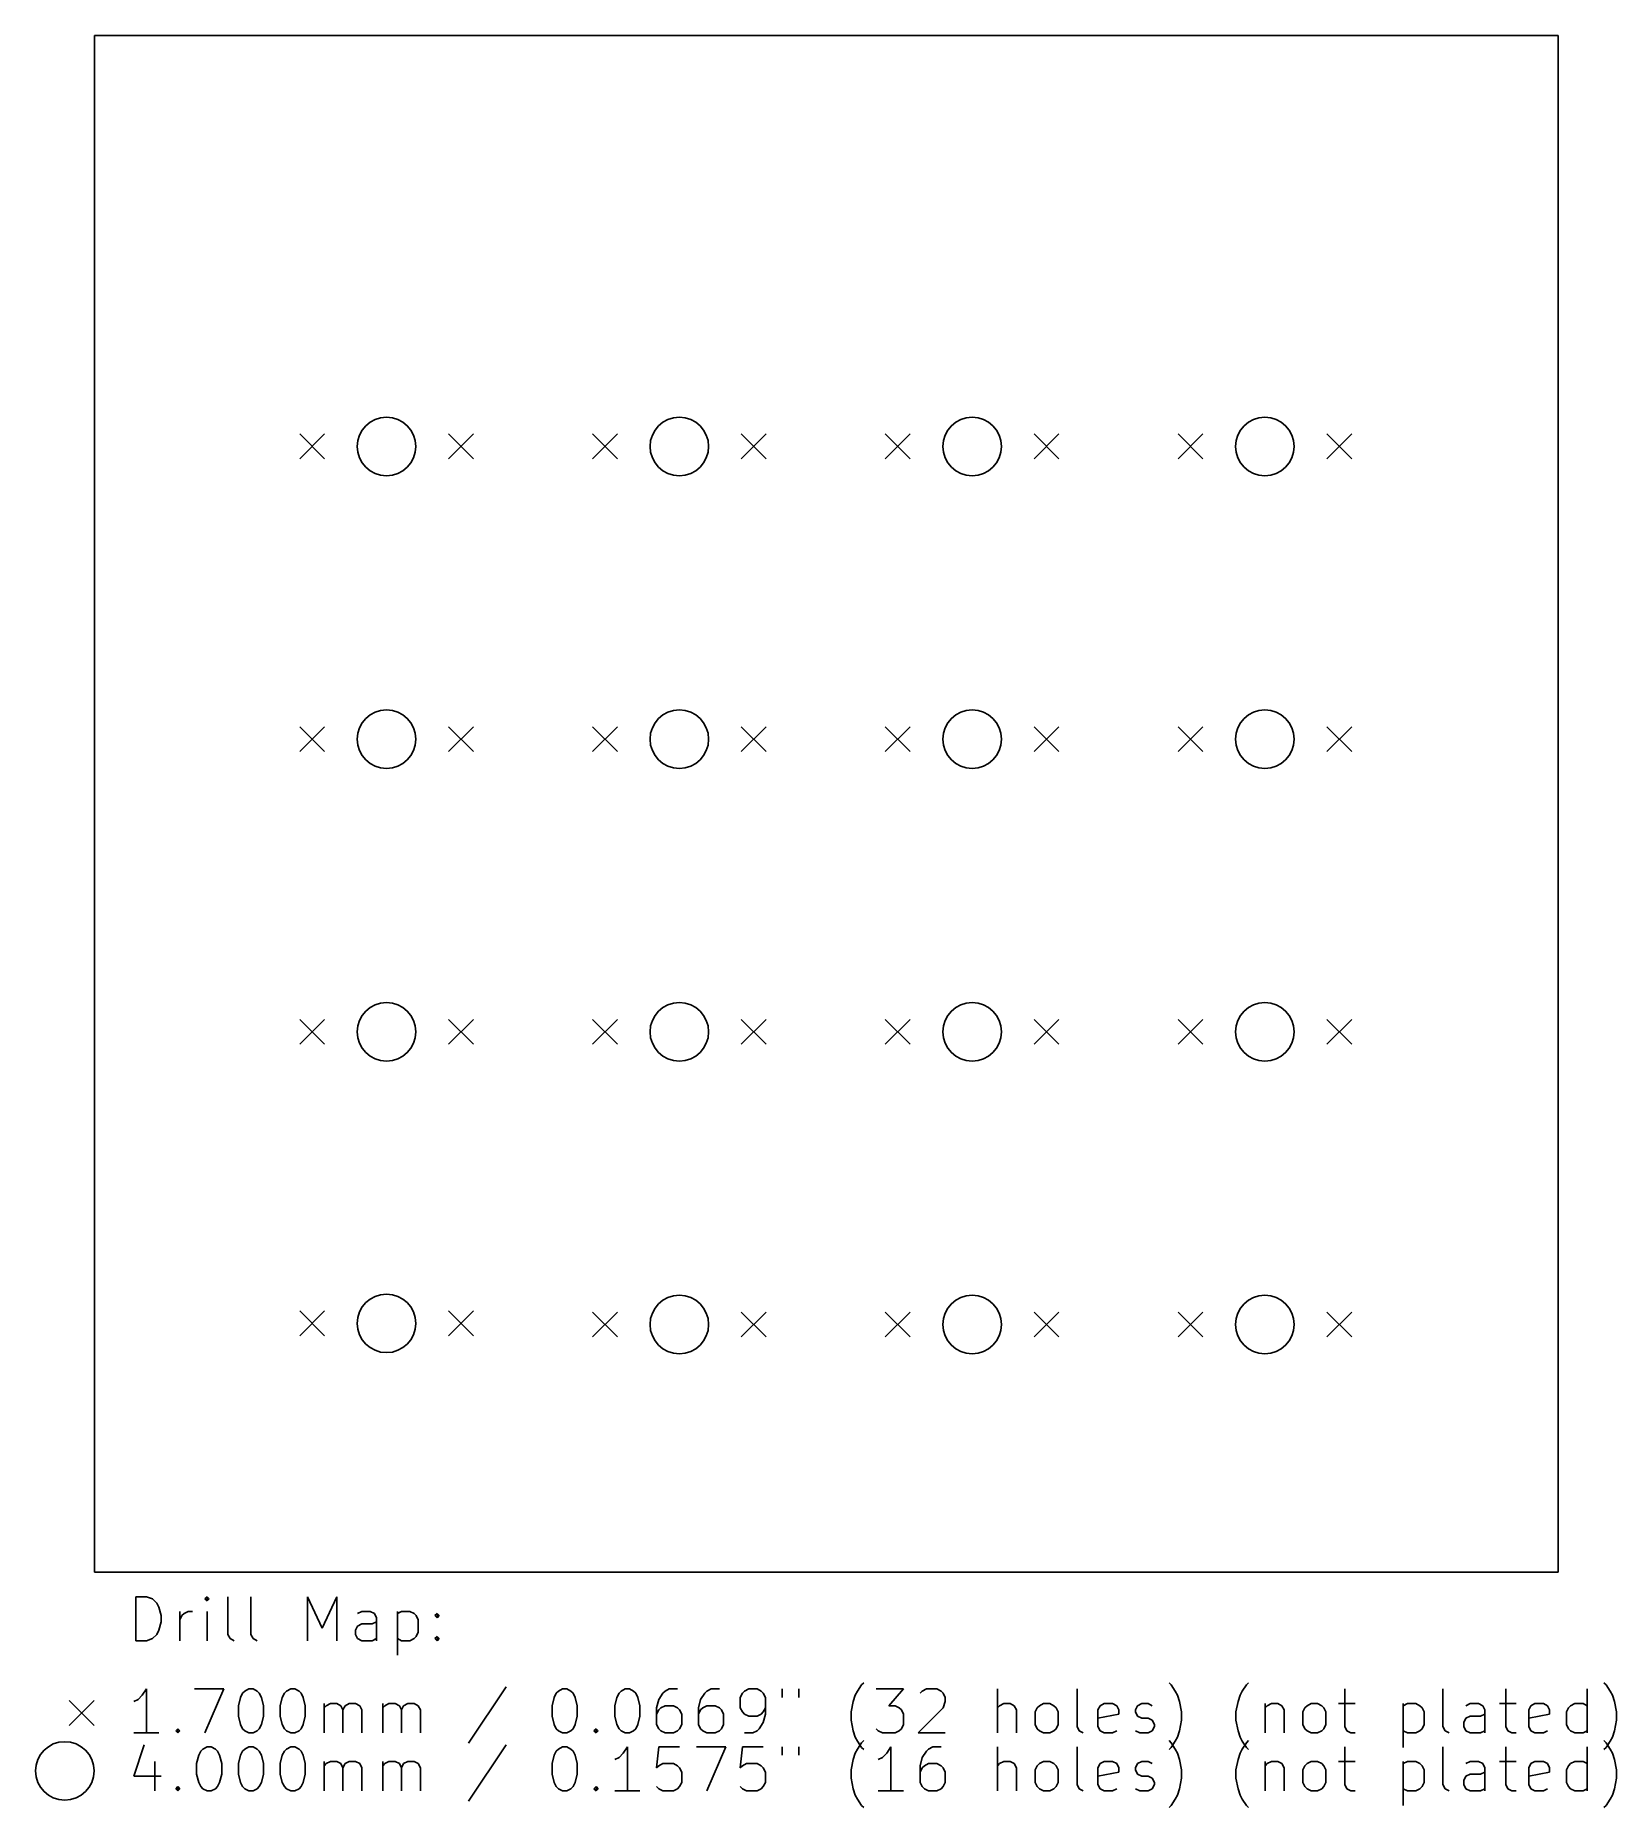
# Model space of a CAD drawing. Extents: x 3.84 to 8.09, y -6.34 to -1.57.
import ezdxf

# ---------------------------------------------------------------- set-up
doc = ezdxf.new("R2010")
doc.units = 0
doc.header["$MEASUREMENT"] = 0
doc.layers.add('BLACK', color=7, linetype='CONTINUOUS')

msp = doc.modelspace()

# ---------------------------------------------------------------- linework, layer by layer
at = {"layer": 'BLACK', "linetype": 'CONTINUOUS'}
for p, q in [((3.99606, -1.5748), (3.99606, -5.70866)), ((4.05512, -1.5748), (3.99606, -1.5748)), ((4.05512, -1.5748), (4.09449, -1.5748)), ((7.87402, -1.5748), (4.09449, -1.5748)), ((7.87402, -1.5748), (7.93307, -1.5748)), ((7.93307, -1.5748), (7.93307, -5.70866)), ((4.54843, -2.64685), (4.61535, -2.71378)), ((4.61535, -2.64685), (4.54843, -2.71378)), ((4.94843, -2.64685), (5.01535, -2.71378)), ((5.01535, -2.64685), (4.94843, -2.71378)), ((5.33583, -2.64685), (5.40276, -2.71378)), ((5.40276, -2.64685), (5.33583, -2.71378)), ((5.73583, -2.64685), (5.80276, -2.71378)), ((5.80276, -2.64685), (5.73583, -2.71378)), ((6.12323, -2.64685), (6.19016, -2.71378)), ((6.19016, -2.64685), (6.12323, -2.71378)), ((6.52323, -2.64685), (6.59016, -2.71378)), ((6.59016, -2.64685), (6.52323, -2.71378)), ((6.91063, -2.64685), (6.97756, -2.71378)), ((6.97756, -2.64685), (6.91063, -2.71378)), ((7.31063, -2.64685), (7.37756, -2.71378)), ((7.37756, -2.64685), (7.31063, -2.71378)), ((4.54843, -3.43425), (4.61535, -3.50118)), ((4.61535, -3.43425), (4.54843, -3.50118)), ((4.94843, -3.43425), (5.01535, -3.50118)), ((5.01535, -3.43425), (4.94843, -3.50118)), ((5.33583, -3.43425), (5.40276, -3.50118)), ((5.40276, -3.43425), (5.33583, -3.50118)), ((5.73583, -3.43425), (5.80276, -3.50118)), ((5.80276, -3.43425), (5.73583, -3.50118)), ((6.12323, -3.43425), (6.19016, -3.50118)), ((6.19016, -3.43425), (6.12323, -3.50118)), ((6.52323, -3.43425), (6.59016, -3.50118)), ((6.59016, -3.43425), (6.52323, -3.50118)), ((6.91063, -3.43425), (6.97756, -3.50118)), ((6.97756, -3.43425), (6.91063, -3.50118)), ((7.31063, -3.43425), (7.37756, -3.50118)), ((7.37756, -3.43425), (7.31063, -3.50118)), ((4.54843, -4.22165), (4.61535, -4.28858)), ((4.61535, -4.22165), (4.54843, -4.28858)), ((4.94843, -4.22165), (5.01535, -4.28858)), ((5.01535, -4.22165), (4.94843, -4.28858)), ((5.33583, -4.22165), (5.40276, -4.28858)), ((5.40276, -4.22165), (5.33583, -4.28858)), ((5.73583, -4.22165), (5.80276, -4.28858)), ((5.80276, -4.22165), (5.73583, -4.28858)), ((6.12323, -4.22165), (6.19016, -4.28858)), ((6.19016, -4.22165), (6.12323, -4.28858)), ((6.52323, -4.22165), (6.59016, -4.28858)), ((6.59016, -4.22165), (6.52323, -4.28858)), ((6.91063, -4.22165), (6.97756, -4.28858)), ((6.97756, -4.22165), (6.91063, -4.28858)), ((7.31063, -4.22165), (7.37756, -4.28858)), ((7.37756, -4.22165), (7.31063, -4.28858)), ((4.54843, -5.00591), (4.61535, -5.07283)), ((4.61535, -5.00591), (4.54843, -5.07283)), ((4.94843, -5.00591), (5.01535, -5.07283)), ((5.01535, -5.00591), (4.94843, -5.07283)), ((5.33583, -5.00906), (5.40276, -5.07598)), ((5.40276, -5.00906), (5.33583, -5.07598)), ((5.73583, -5.00906), (5.80276, -5.07598)), ((5.80276, -5.00906), (5.73583, -5.07598)), ((6.12323, -5.00906), (6.19016, -5.07598)), ((6.19016, -5.00906), (6.12323, -5.07598)), ((6.52323, -5.00906), (6.59016, -5.07598)), ((6.59016, -5.00906), (6.52323, -5.07598)), ((6.91063, -5.00906), (6.97756, -5.07598)), ((6.97756, -5.00906), (6.91063, -5.07598)), ((7.31063, -5.00906), (7.37756, -5.07598)), ((7.37756, -5.00906), (7.31063, -5.07598)), ((3.99606, -5.70866), (4.05512, -5.70866)), ((4.09449, -5.70866), (4.05512, -5.70866)), ((4.09449, -5.70866), (7.87402, -5.70866)), ((7.93307, -5.70866), (7.87402, -5.70866)), ((4.10785, -5.893), (4.10785, -5.77489)), ((4.10785, -5.77489), (4.13597, -5.77489)), ((4.13597, -5.77489), (4.15284, -5.78051)), ((4.15284, -5.78051), (4.16409, -5.79176)), ((4.16409, -5.79176), (4.16971, -5.80301)), ((4.16971, -5.80301), (4.17534, -5.82551)), ((4.22596, -5.893), (4.22596, -5.81426)), ((4.2372, -5.81988), (4.24845, -5.81426)), ((4.24845, -5.81426), (4.2597, -5.81426)), ((4.29907, -5.77489), (4.29345, -5.78051)), ((4.29345, -5.78051), (4.29907, -5.78614)), ((4.3047, -5.78051), (4.29907, -5.77489)), ((4.29907, -5.77489), (4.29907, -5.78614)), ((4.29907, -5.78614), (4.3047, -5.78051)), ((4.29907, -5.893), (4.29907, -5.81426)), ((4.35531, -5.87612), (4.35531, -5.77489)), ((4.41718, -5.87612), (4.41718, -5.77489)), ((4.56904, -5.893), (4.56904, -5.77489)), ((4.56904, -5.77489), (4.60841, -5.85925)), ((4.60841, -5.85925), (4.64778, -5.77489)), ((4.64778, -5.77489), (4.64778, -5.893)), ((4.71527, -5.81426), (4.70402, -5.81988)), ((4.73777, -5.81426), (4.71527, -5.81426)), ((4.74902, -5.81988), (4.73777, -5.81426)), ((4.81088, -5.81426), (4.81088, -5.93237)), ((4.81088, -5.81988), (4.82213, -5.81426)), ((4.82213, -5.81426), (4.84463, -5.81426)), ((4.84463, -5.81426), (4.85588, -5.81988)), ((4.17534, -5.84238), (4.16971, -5.86488)), ((4.17534, -5.82551), (4.17534, -5.84238)), ((4.22596, -5.83675), (4.23158, -5.82551)), ((4.23158, -5.82551), (4.2372, -5.81988)), ((4.6984, -5.86488), (4.70402, -5.85363)), ((4.70402, -5.85363), (4.71527, -5.848)), ((4.71527, -5.848), (4.74339, -5.848)), ((4.74339, -5.848), (4.75464, -5.84238)), ((4.75464, -5.83113), (4.74902, -5.81988)), ((4.75464, -5.893), (4.75464, -5.83113)), ((4.85588, -5.81988), (4.8615, -5.82551)), ((4.8615, -5.82551), (4.86713, -5.83675)), ((4.86713, -5.83675), (4.86713, -5.8705)), ((4.91212, -5.82551), (4.91774, -5.81988)), ((4.91774, -5.83113), (4.91212, -5.82551)), ((4.91774, -5.81988), (4.92337, -5.82551)), ((4.91774, -5.81988), (4.91774, -5.83113)), ((4.92337, -5.82551), (4.91774, -5.83113)), ((4.13597, -5.893), (4.10785, -5.893)), ((4.15284, -5.88737), (4.13597, -5.893)), ((4.16409, -5.87612), (4.15284, -5.88737)), ((4.16971, -5.86488), (4.16409, -5.87612)), ((4.36094, -5.88737), (4.35531, -5.87612)), ((4.37219, -5.893), (4.36094, -5.88737)), ((4.42281, -5.88737), (4.41718, -5.87612)), ((4.43406, -5.893), (4.42281, -5.88737)), ((4.6984, -5.87612), (4.6984, -5.86488)), ((4.70402, -5.88737), (4.6984, -5.87612)), ((4.71527, -5.893), (4.70402, -5.88737)), ((4.74339, -5.893), (4.71527, -5.893)), ((4.75464, -5.88737), (4.74339, -5.893)), ((4.82213, -5.893), (4.81088, -5.88737)), ((4.84463, -5.893), (4.82213, -5.893)), ((4.85588, -5.88737), (4.84463, -5.893)), ((4.8615, -5.88175), (4.85588, -5.88737)), ((4.86713, -5.8705), (4.8615, -5.88175)), ((4.91212, -5.88737), (4.91774, -5.88175)), ((4.91774, -5.893), (4.91212, -5.88737)), ((4.91774, -5.88175), (4.92337, -5.88737)), ((4.91774, -5.88175), (4.91774, -5.893)), ((4.92337, -5.88737), (4.91774, -5.893)), ((6.05948, -6.01167), (6.0651, -6.00605)), ((6.89187, -6.01167), (6.88625, -6.00605)), ((7.09435, -6.01167), (7.09997, -6.00605)), ((8.06173, -6.01167), (8.0561, -6.00605)), ((3.92815, -6.05413), (3.99508, -6.12106)), ((3.99508, -6.05413), (3.92815, -6.12106)), ((4.11347, -6.05104), (4.10222, -6.05666)), ((4.12472, -6.03979), (4.11347, -6.05104)), ((4.13597, -6.02292), (4.12472, -6.03979)), ((4.13597, -6.14103), (4.13597, -6.02292)), ((4.26533, -6.02292), (4.34407, -6.02292)), ((4.34407, -6.02292), (4.29345, -6.14103)), ((4.38344, -6.06791), (4.38906, -6.04542)), ((4.38906, -6.04542), (4.39468, -6.03417)), ((4.39468, -6.03417), (4.40031, -6.02854)), ((4.40031, -6.02854), (4.41156, -6.02292)), ((4.41156, -6.02292), (4.42281, -6.02292)), ((4.42281, -6.02292), (4.43406, -6.02854)), ((4.43406, -6.02854), (4.43968, -6.03417)), ((4.43968, -6.03417), (4.4453, -6.04542)), ((4.4453, -6.04542), (4.45093, -6.06791)), ((4.49592, -6.06791), (4.50155, -6.04542)), ((4.50155, -6.04542), (4.50717, -6.03417)), ((4.50717, -6.03417), (4.5128, -6.02854)), ((4.5128, -6.02854), (4.52404, -6.02292)), ((4.52404, -6.02292), (4.53529, -6.02292)), ((4.53529, -6.02292), (4.54654, -6.02854)), ((4.54654, -6.02854), (4.55217, -6.03417)), ((4.55217, -6.03417), (4.55779, -6.04542)), ((4.55779, -6.04542), (4.56341, -6.06791)), ((5.10335, -6.01729), (5.00211, -6.16915)), ((5.22708, -6.06791), (5.23271, -6.04542)), ((5.23271, -6.04542), (5.23833, -6.03417)), ((5.23833, -6.03417), (5.24395, -6.02854)), ((5.24395, -6.02854), (5.2552, -6.02292)), ((5.2552, -6.02292), (5.26645, -6.02292)), ((5.26645, -6.02292), (5.2777, -6.02854)), ((5.2777, -6.02854), (5.28332, -6.03417)), ((5.28332, -6.03417), (5.28895, -6.04542)), ((5.28895, -6.04542), (5.29457, -6.06791)), ((5.39581, -6.06791), (5.40143, -6.04542)), ((5.40143, -6.04542), (5.40706, -6.03417)), ((5.40706, -6.03417), (5.41268, -6.02854)), ((5.41268, -6.02854), (5.42393, -6.02292)), ((5.42393, -6.02292), (5.43518, -6.02292)), ((5.43518, -6.02292), (5.44643, -6.02854)), ((5.44643, -6.02854), (5.45205, -6.03417)), ((5.45205, -6.03417), (5.45768, -6.04542)), ((5.45768, -6.04542), (5.4633, -6.06791)), ((5.51392, -6.05104), (5.5083, -6.07354)), ((5.52517, -6.03417), (5.51392, -6.05104)), ((5.53079, -6.02854), (5.52517, -6.03417)), ((5.54204, -6.02292), (5.53079, -6.02854)), ((5.56454, -6.02292), (5.54204, -6.02292)), ((5.62641, -6.05104), (5.62078, -6.07354)), ((5.63765, -6.03417), (5.62641, -6.05104)), ((5.64328, -6.02854), (5.63765, -6.03417)), ((5.65453, -6.02292), (5.64328, -6.02854)), ((5.67702, -6.02292), (5.65453, -6.02292)), ((5.73889, -6.03417), (5.73327, -6.04542)), ((5.73327, -6.04542), (5.73327, -6.07354)), ((5.74452, -6.02854), (5.73889, -6.03417)), ((5.75576, -6.02292), (5.74452, -6.02854)), ((5.77826, -6.02292), (5.75576, -6.02292)), ((5.78951, -6.02854), (5.77826, -6.02292)), ((5.79513, -6.03417), (5.78951, -6.02854)), ((5.80076, -6.04542), (5.79513, -6.03417)), ((5.80076, -6.09041), (5.80076, -6.04542)), ((5.84575, -6.02292), (5.84575, -6.04542)), ((5.89075, -6.02292), (5.89075, -6.04542)), ((6.03698, -6.05666), (6.0426, -6.03979)), ((6.0426, -6.03979), (6.04823, -6.02854)), ((6.04823, -6.02854), (6.05948, -6.01167)), ((6.09885, -6.02292), (6.17196, -6.02292)), ((6.17196, -6.02292), (6.13259, -6.06791)), ((6.21696, -6.03417), (6.22258, -6.02854)), ((6.22258, -6.02854), (6.23383, -6.02292)), ((6.23383, -6.02292), (6.26195, -6.02292)), ((6.26195, -6.02292), (6.2732, -6.02854)), ((6.2732, -6.02854), (6.27882, -6.03417)), ((6.27882, -6.03417), (6.28445, -6.04542)), ((6.28445, -6.04542), (6.28445, -6.05666)), ((6.42506, -6.14103), (6.42506, -6.02292)), ((6.63878, -6.12416), (6.63878, -6.02292)), ((6.90312, -6.02854), (6.89187, -6.01167)), ((6.90875, -6.03979), (6.90312, -6.02854)), ((6.91437, -6.05666), (6.90875, -6.03979)), ((7.07185, -6.05666), (7.07747, -6.03979)), ((7.07747, -6.03979), (7.0831, -6.02854)), ((7.0831, -6.02854), (7.09435, -6.01167)), ((7.35869, -6.02292), (7.35869, -6.12416)), ((7.62303, -6.12416), (7.62303, -6.02292)), ((7.79176, -6.02292), (7.79176, -6.12416)), ((8.01111, -6.14103), (8.01111, -6.02292)), ((8.07298, -6.02854), (8.06173, -6.01167)), ((8.0786, -6.03979), (8.07298, -6.02854)), ((8.08422, -6.05666), (8.0786, -6.03979)), ((4.38344, -6.09603), (4.38344, -6.06791)), ((4.38906, -6.11853), (4.38344, -6.09603)), ((4.45093, -6.09603), (4.4453, -6.11853)), ((4.45093, -6.06791), (4.45093, -6.09603)), ((4.49592, -6.09603), (4.49592, -6.06791)), ((4.50155, -6.11853), (4.49592, -6.09603)), ((4.56341, -6.09603), (4.55779, -6.11853)), ((4.56341, -6.06791), (4.56341, -6.09603)), ((4.61403, -6.14103), (4.61403, -6.06229)), ((4.61403, -6.07354), (4.61966, -6.06791)), ((4.61966, -6.06791), (4.63091, -6.06229)), ((4.63091, -6.06229), (4.64778, -6.06229)), ((4.64778, -6.06229), (4.65903, -6.06791)), ((4.65903, -6.06791), (4.66465, -6.07916)), ((4.66465, -6.07916), (4.67028, -6.06791)), ((4.66465, -6.07916), (4.66465, -6.14103)), ((4.67028, -6.06791), (4.68152, -6.06229)), ((4.68152, -6.06229), (4.6984, -6.06229)), ((4.6984, -6.06229), (4.70965, -6.06791)), ((4.70965, -6.06791), (4.71527, -6.07916)), ((4.71527, -6.07916), (4.71527, -6.14103)), ((4.77151, -6.14103), (4.77151, -6.06229)), ((4.77151, -6.07354), (4.77714, -6.06791)), ((4.77714, -6.06791), (4.78839, -6.06229)), ((4.78839, -6.06229), (4.80526, -6.06229)), ((4.80526, -6.06229), (4.81651, -6.06791)), ((4.81651, -6.06791), (4.82213, -6.07916)), ((4.82213, -6.07916), (4.82776, -6.06791)), ((4.82213, -6.07916), (4.82213, -6.14103)), ((4.82776, -6.06791), (4.839, -6.06229)), ((4.839, -6.06229), (4.85588, -6.06229)), ((4.85588, -6.06229), (4.86713, -6.06791)), ((4.86713, -6.06791), (4.87275, -6.07916)), ((4.87275, -6.07916), (4.87275, -6.14103)), ((5.22708, -6.09603), (5.22708, -6.06791)), ((5.23271, -6.11853), (5.22708, -6.09603)), ((5.29457, -6.09603), (5.28895, -6.11853)), ((5.29457, -6.06791), (5.29457, -6.09603)), ((5.39581, -6.09603), (5.39581, -6.06791)), ((5.40143, -6.11853), (5.39581, -6.09603)), ((5.4633, -6.09603), (5.45768, -6.11853)), ((5.4633, -6.06791), (5.4633, -6.09603)), ((5.5083, -6.07354), (5.5083, -6.11853)), ((5.51392, -6.07916), (5.5083, -6.09041)), ((5.51954, -6.07354), (5.51392, -6.07916)), ((5.53079, -6.06791), (5.51954, -6.07354)), ((5.55329, -6.06791), (5.53079, -6.06791)), ((5.56454, -6.07354), (5.55329, -6.06791)), ((5.57016, -6.07916), (5.56454, -6.07354)), ((5.57579, -6.09041), (5.57016, -6.07916)), ((5.57579, -6.11853), (5.57579, -6.09041)), ((5.62078, -6.07354), (5.62078, -6.11853)), ((5.62641, -6.07916), (5.62078, -6.09041)), ((5.63203, -6.07354), (5.62641, -6.07916)), ((5.64328, -6.06791), (5.63203, -6.07354)), ((5.66578, -6.06791), (5.64328, -6.06791)), ((5.67702, -6.07354), (5.66578, -6.06791)), ((5.68265, -6.07916), (5.67702, -6.07354)), ((5.68827, -6.09041), (5.68265, -6.07916)), ((5.68827, -6.11853), (5.68827, -6.09041)), ((5.73327, -6.07354), (5.73889, -6.08479)), ((5.73889, -6.08479), (5.74452, -6.09041)), ((5.74452, -6.09041), (5.75576, -6.09603)), ((5.75576, -6.09603), (5.77826, -6.09603)), ((5.77826, -6.09603), (5.78951, -6.09041)), ((5.78951, -6.09041), (5.79513, -6.08479)), ((5.79513, -6.08479), (5.80076, -6.07354)), ((5.79513, -6.11291), (5.80076, -6.09041)), ((6.03136, -6.08479), (6.03698, -6.05666)), ((6.03136, -6.10728), (6.03136, -6.08479)), ((6.13259, -6.06791), (6.14947, -6.06791)), ((6.14947, -6.06791), (6.16071, -6.07354)), ((6.16071, -6.07354), (6.16634, -6.07916)), ((6.16634, -6.07916), (6.17196, -6.09041)), ((6.17196, -6.09041), (6.17196, -6.11853)), ((6.27882, -6.07354), (6.21133, -6.14103)), ((6.28445, -6.05666), (6.27882, -6.07354)), ((6.43068, -6.06791), (6.42506, -6.07354)), ((6.44193, -6.06229), (6.43068, -6.06791)), ((6.4588, -6.06229), (6.44193, -6.06229)), ((6.47005, -6.06791), (6.4588, -6.06229)), ((6.47567, -6.07916), (6.47005, -6.06791)), ((6.47567, -6.14103), (6.47567, -6.07916)), ((6.52629, -6.08479), (6.53192, -6.07354)), ((6.52629, -6.11853), (6.52629, -6.08479)), ((6.53192, -6.07354), (6.53754, -6.06791)), ((6.53754, -6.06791), (6.54879, -6.06229)), ((6.54879, -6.06229), (6.56566, -6.06229)), ((6.56566, -6.06229), (6.57691, -6.06791)), ((6.57691, -6.06791), (6.58254, -6.07354)), ((6.58254, -6.07354), (6.58816, -6.08479)), ((6.58816, -6.08479), (6.58816, -6.11853)), ((6.69502, -6.07916), (6.70065, -6.06791)), ((6.69502, -6.12416), (6.69502, -6.07916)), ((6.75127, -6.09041), (6.69502, -6.10166)), ((6.70065, -6.06791), (6.7119, -6.06229)), ((6.7119, -6.06229), (6.73439, -6.06229)), ((6.73439, -6.06229), (6.74564, -6.06791)), ((6.74564, -6.06791), (6.75127, -6.07916)), ((6.75127, -6.07916), (6.75127, -6.09041)), ((6.79626, -6.07916), (6.80188, -6.06791)), ((6.79626, -6.08479), (6.79626, -6.07916)), ((6.80188, -6.09603), (6.79626, -6.08479)), ((6.80188, -6.06791), (6.81313, -6.06229)), ((6.81313, -6.10166), (6.80188, -6.09603)), ((6.81313, -6.06229), (6.83001, -6.06229)), ((6.83001, -6.10166), (6.81313, -6.10166)), ((6.83001, -6.06229), (6.84125, -6.06791)), ((6.84125, -6.10728), (6.83001, -6.10166)), ((6.91999, -6.08479), (6.91437, -6.05666)), ((6.91999, -6.10728), (6.91999, -6.08479)), ((7.06623, -6.08479), (7.07185, -6.05666)), ((7.06623, -6.10728), (7.06623, -6.08479)), ((7.14497, -6.06229), (7.14497, -6.14103)), ((7.14497, -6.07354), (7.15059, -6.06791)), ((7.15059, -6.06791), (7.16184, -6.06229)), ((7.16184, -6.06229), (7.17871, -6.06229)), ((7.17871, -6.06229), (7.18996, -6.06791)), ((7.18996, -6.06791), (7.19558, -6.07916)), ((7.19558, -6.07916), (7.19558, -6.14103)), ((7.2462, -6.08479), (7.25183, -6.07354)), ((7.2462, -6.11853), (7.2462, -6.08479)), ((7.25183, -6.07354), (7.25745, -6.06791)), ((7.25745, -6.06791), (7.2687, -6.06229)), ((7.2687, -6.06229), (7.28557, -6.06229)), ((7.28557, -6.06229), (7.29682, -6.06791)), ((7.29682, -6.06791), (7.30245, -6.07354)), ((7.30245, -6.07354), (7.30807, -6.08479)), ((7.30807, -6.08479), (7.30807, -6.11853)), ((7.34182, -6.06229), (7.38681, -6.06229)), ((7.51617, -6.06229), (7.51617, -6.1804)), ((7.51617, -6.06791), (7.52742, -6.06229)), ((7.52742, -6.06229), (7.54992, -6.06229)), ((7.54992, -6.06229), (7.56116, -6.06791)), ((7.56116, -6.06791), (7.56679, -6.07354)), ((7.56679, -6.07354), (7.57241, -6.08479)), ((7.57241, -6.08479), (7.57241, -6.11853)), ((7.67927, -6.11291), (7.6849, -6.10166)), ((7.69615, -6.06229), (7.6849, -6.06791)), ((7.6849, -6.10166), (7.69615, -6.09603)), ((7.71864, -6.06229), (7.69615, -6.06229)), ((7.69615, -6.09603), (7.72427, -6.09603)), ((7.72989, -6.06791), (7.71864, -6.06229)), ((7.72427, -6.09603), (7.73552, -6.09041)), ((7.73552, -6.07916), (7.72989, -6.06791)), ((7.73552, -6.14103), (7.73552, -6.07916)), ((7.77489, -6.06229), (7.81988, -6.06229)), ((7.85363, -6.07916), (7.85925, -6.06791)), ((7.85363, -6.12416), (7.85363, -6.07916)), ((7.90987, -6.09041), (7.85363, -6.10166)), ((7.85925, -6.06791), (7.8705, -6.06229)), ((7.8705, -6.06229), (7.893, -6.06229)), ((7.893, -6.06229), (7.90425, -6.06791)), ((7.90425, -6.06791), (7.90987, -6.07916)), ((7.90987, -6.07916), (7.90987, -6.09041)), ((7.95486, -6.08479), (7.96049, -6.07354)), ((7.95486, -6.11853), (7.95486, -6.08479)), ((7.96049, -6.07354), (7.96611, -6.06791)), ((7.96611, -6.06791), (7.97736, -6.06229)), ((7.97736, -6.06229), (7.99986, -6.06229)), ((7.99986, -6.06229), (8.01111, -6.06791)), ((8.08985, -6.08479), (8.08422, -6.05666)), ((8.08985, -6.10728), (8.08985, -6.08479)), ((4.16971, -6.14103), (4.10222, -6.14103)), ((4.21471, -6.1354), (4.22033, -6.12978)), ((4.22033, -6.14103), (4.21471, -6.1354)), ((4.22033, -6.12978), (4.22596, -6.1354)), ((4.22033, -6.12978), (4.22033, -6.14103)), ((4.22596, -6.1354), (4.22033, -6.14103)), ((4.39468, -6.12978), (4.38906, -6.11853)), ((4.40031, -6.1354), (4.39468, -6.12978)), ((4.41156, -6.14103), (4.40031, -6.1354)), ((4.42281, -6.14103), (4.41156, -6.14103)), ((4.43406, -6.1354), (4.42281, -6.14103)), ((4.43968, -6.12978), (4.43406, -6.1354)), ((4.4453, -6.11853), (4.43968, -6.12978)), ((4.50717, -6.12978), (4.50155, -6.11853)), ((4.5128, -6.1354), (4.50717, -6.12978)), ((4.52404, -6.14103), (4.5128, -6.1354)), ((4.53529, -6.14103), (4.52404, -6.14103)), ((4.54654, -6.1354), (4.53529, -6.14103)), ((4.55217, -6.12978), (4.54654, -6.1354)), ((4.55779, -6.11853), (4.55217, -6.12978)), ((5.23833, -6.12978), (5.23271, -6.11853)), ((5.24395, -6.1354), (5.23833, -6.12978)), ((5.2552, -6.14103), (5.24395, -6.1354)), ((5.26645, -6.14103), (5.2552, -6.14103)), ((5.2777, -6.1354), (5.26645, -6.14103)), ((5.28332, -6.12978), (5.2777, -6.1354)), ((5.28895, -6.11853), (5.28332, -6.12978)), ((5.33957, -6.1354), (5.34519, -6.12978)), ((5.34519, -6.14103), (5.33957, -6.1354)), ((5.34519, -6.12978), (5.35082, -6.1354)), ((5.34519, -6.12978), (5.34519, -6.14103)), ((5.35082, -6.1354), (5.34519, -6.14103)), ((5.40706, -6.12978), (5.40143, -6.11853)), ((5.41268, -6.1354), (5.40706, -6.12978)), ((5.42393, -6.14103), (5.41268, -6.1354)), ((5.43518, -6.14103), (5.42393, -6.14103)), ((5.44643, -6.1354), (5.43518, -6.14103)), ((5.45205, -6.12978), (5.44643, -6.1354)), ((5.45768, -6.11853), (5.45205, -6.12978)), ((5.5083, -6.11853), (5.51392, -6.12978)), ((5.51392, -6.12978), (5.51954, -6.1354)), ((5.51954, -6.1354), (5.53079, -6.14103)), ((5.53079, -6.14103), (5.55329, -6.14103)), ((5.55329, -6.14103), (5.56454, -6.1354)), ((5.56454, -6.1354), (5.57016, -6.12978)), ((5.57016, -6.12978), (5.57579, -6.11853)), ((5.62078, -6.11853), (5.62641, -6.12978)), ((5.62641, -6.12978), (5.63203, -6.1354)), ((5.63203, -6.1354), (5.64328, -6.14103)), ((5.64328, -6.14103), (5.66578, -6.14103)), ((5.66578, -6.14103), (5.67702, -6.1354)), ((5.67702, -6.1354), (5.68265, -6.12978)), ((5.68265, -6.12978), (5.68827, -6.11853)), ((5.74452, -6.14103), (5.76701, -6.14103)), ((5.76701, -6.14103), (5.77826, -6.1354)), ((5.77826, -6.1354), (5.78389, -6.12978)), ((5.78389, -6.12978), (5.79513, -6.11291)), ((6.03698, -6.1354), (6.03136, -6.10728)), ((6.0426, -6.15228), (6.03698, -6.1354)), ((6.10447, -6.1354), (6.09885, -6.12978)), ((6.11572, -6.14103), (6.10447, -6.1354)), ((6.14947, -6.14103), (6.11572, -6.14103)), ((6.16071, -6.1354), (6.14947, -6.14103)), ((6.16634, -6.12978), (6.16071, -6.1354)), ((6.17196, -6.11853), (6.16634, -6.12978)), ((6.21133, -6.14103), (6.28445, -6.14103)), ((6.53192, -6.12978), (6.52629, -6.11853)), ((6.53754, -6.1354), (6.53192, -6.12978)), ((6.54879, -6.14103), (6.53754, -6.1354)), ((6.56566, -6.14103), (6.54879, -6.14103)), ((6.57691, -6.1354), (6.56566, -6.14103)), ((6.58254, -6.12978), (6.57691, -6.1354)), ((6.58816, -6.11853), (6.58254, -6.12978)), ((6.6444, -6.1354), (6.63878, -6.12416)), ((6.65565, -6.14103), (6.6444, -6.1354)), ((6.70065, -6.1354), (6.69502, -6.12416)), ((6.7119, -6.14103), (6.70065, -6.1354)), ((6.73439, -6.14103), (6.7119, -6.14103)), ((6.74564, -6.1354), (6.73439, -6.14103)), ((6.79626, -6.1354), (6.80751, -6.14103)), ((6.80751, -6.14103), (6.83001, -6.14103)), ((6.83001, -6.14103), (6.84125, -6.1354)), ((6.84688, -6.11853), (6.84125, -6.10728)), ((6.84125, -6.1354), (6.84688, -6.12416)), ((6.84688, -6.12416), (6.84688, -6.11853)), ((6.90875, -6.15228), (6.91437, -6.1354)), ((6.91437, -6.1354), (6.91999, -6.10728)), ((7.07185, -6.1354), (7.06623, -6.10728)), ((7.07747, -6.15228), (7.07185, -6.1354)), ((7.25183, -6.12978), (7.2462, -6.11853)), ((7.25745, -6.1354), (7.25183, -6.12978)), ((7.2687, -6.14103), (7.25745, -6.1354)), ((7.28557, -6.14103), (7.2687, -6.14103)), ((7.29682, -6.1354), (7.28557, -6.14103)), ((7.30245, -6.12978), (7.29682, -6.1354)), ((7.30807, -6.11853), (7.30245, -6.12978)), ((7.35869, -6.12416), (7.36431, -6.1354)), ((7.36431, -6.1354), (7.37556, -6.14103)), ((7.37556, -6.14103), (7.38681, -6.14103)), ((7.52742, -6.14103), (7.51617, -6.1354)), ((7.54992, -6.14103), (7.52742, -6.14103)), ((7.56116, -6.1354), (7.54992, -6.14103)), ((7.56679, -6.12978), (7.56116, -6.1354)), ((7.57241, -6.11853), (7.56679, -6.12978)), ((7.62866, -6.1354), (7.62303, -6.12416)), ((7.6399, -6.14103), (7.62866, -6.1354)), ((7.67927, -6.12416), (7.67927, -6.11291)), ((7.6849, -6.1354), (7.67927, -6.12416)), ((7.69615, -6.14103), (7.6849, -6.1354)), ((7.72427, -6.14103), (7.69615, -6.14103)), ((7.73552, -6.1354), (7.72427, -6.14103)), ((7.79176, -6.12416), (7.79738, -6.1354)), ((7.79738, -6.1354), (7.80863, -6.14103)), ((7.80863, -6.14103), (7.81988, -6.14103)), ((7.85925, -6.1354), (7.85363, -6.12416)), ((7.8705, -6.14103), (7.85925, -6.1354)), ((7.893, -6.14103), (7.8705, -6.14103)), ((7.90425, -6.1354), (7.893, -6.14103)), ((7.96049, -6.12978), (7.95486, -6.11853)), ((7.96611, -6.1354), (7.96049, -6.12978)), ((7.97736, -6.14103), (7.96611, -6.1354)), ((7.99986, -6.14103), (7.97736, -6.14103)), ((8.01111, -6.1354), (7.99986, -6.14103)), ((8.0786, -6.15228), (8.08422, -6.1354)), ((8.08422, -6.1354), (8.08985, -6.10728)), ((4.13034, -6.1732), (4.10222, -6.25756)), ((4.27657, -6.20132), (4.2822, -6.19007)), ((4.2822, -6.19007), (4.28782, -6.18445)), ((4.28782, -6.18445), (4.29907, -6.17882)), ((4.29907, -6.17882), (4.31032, -6.17882)), ((4.31032, -6.17882), (4.32157, -6.18445)), ((4.32157, -6.18445), (4.32719, -6.19007)), ((4.32719, -6.19007), (4.33282, -6.20132)), ((4.38906, -6.20132), (4.39468, -6.19007)), ((4.39468, -6.19007), (4.40031, -6.18445)), ((4.40031, -6.18445), (4.41156, -6.17882)), ((4.41156, -6.17882), (4.42281, -6.17882)), ((4.42281, -6.17882), (4.43406, -6.18445)), ((4.43406, -6.18445), (4.43968, -6.19007)), ((4.43968, -6.19007), (4.4453, -6.20132)), ((4.50155, -6.20132), (4.50717, -6.19007)), ((4.50717, -6.19007), (4.5128, -6.18445)), ((4.5128, -6.18445), (4.52404, -6.17882)), ((4.52404, -6.17882), (4.53529, -6.17882)), ((4.53529, -6.17882), (4.54654, -6.18445)), ((4.54654, -6.18445), (4.55217, -6.19007)), ((4.55217, -6.19007), (4.55779, -6.20132)), ((5.10335, -6.1732), (5.00211, -6.32506)), ((5.23271, -6.20132), (5.23833, -6.19007)), ((5.23833, -6.19007), (5.24395, -6.18445)), ((5.24395, -6.18445), (5.2552, -6.17882)), ((5.2552, -6.17882), (5.26645, -6.17882)), ((5.26645, -6.17882), (5.2777, -6.18445)), ((5.2777, -6.18445), (5.28332, -6.19007)), ((5.28332, -6.19007), (5.28895, -6.20132)), ((5.41831, -6.1957), (5.40706, -6.20695)), ((5.42956, -6.17882), (5.41831, -6.1957)), ((5.42956, -6.29693), (5.42956, -6.17882)), ((5.51392, -6.17882), (5.5083, -6.23507)), ((5.57016, -6.17882), (5.51392, -6.17882)), ((5.61516, -6.17882), (5.6939, -6.17882)), ((5.6939, -6.17882), (5.64328, -6.29693)), ((5.73889, -6.17882), (5.73327, -6.23507)), ((5.79513, -6.17882), (5.73889, -6.17882)), ((5.84575, -6.17882), (5.84575, -6.20132)), ((5.89075, -6.17882), (5.89075, -6.20132)), ((6.03698, -6.21257), (6.0426, -6.1957)), ((6.04823, -6.16353), (6.0426, -6.15228)), ((6.0426, -6.1957), (6.04823, -6.18445)), ((6.05948, -6.1804), (6.04823, -6.16353)), ((6.04823, -6.18445), (6.05948, -6.16758)), ((6.05948, -6.16758), (6.0651, -6.16195)), ((6.0651, -6.18602), (6.05948, -6.1804)), ((6.12697, -6.1957), (6.11572, -6.20695)), ((6.13822, -6.17882), (6.12697, -6.1957)), ((6.13822, -6.29693), (6.13822, -6.17882)), ((6.23383, -6.19007), (6.22258, -6.20695)), ((6.23945, -6.18445), (6.23383, -6.19007)), ((6.2507, -6.17882), (6.23945, -6.18445)), ((6.2732, -6.17882), (6.2507, -6.17882)), ((6.42506, -6.29693), (6.42506, -6.17882)), ((6.63878, -6.28006), (6.63878, -6.17882)), ((6.89187, -6.16758), (6.88625, -6.16195)), ((6.88625, -6.18602), (6.89187, -6.1804)), ((6.89187, -6.1804), (6.90312, -6.16353)), ((6.90312, -6.18445), (6.89187, -6.16758)), ((6.90312, -6.16353), (6.90875, -6.15228)), ((6.90875, -6.1957), (6.90312, -6.18445)), ((6.91437, -6.21257), (6.90875, -6.1957)), ((7.07185, -6.21257), (7.07747, -6.1957)), ((7.0831, -6.16353), (7.07747, -6.15228)), ((7.07747, -6.1957), (7.0831, -6.18445)), ((7.09435, -6.1804), (7.0831, -6.16353)), ((7.0831, -6.18445), (7.09435, -6.16758)), ((7.09435, -6.16758), (7.09997, -6.16195)), ((7.09997, -6.18602), (7.09435, -6.1804)), ((7.35869, -6.17882), (7.35869, -6.28006)), ((7.62303, -6.28006), (7.62303, -6.17882)), ((7.79176, -6.17882), (7.79176, -6.28006)), ((8.01111, -6.29693), (8.01111, -6.17882)), ((8.06173, -6.16758), (8.0561, -6.16195)), ((8.0561, -6.18602), (8.06173, -6.1804)), ((8.06173, -6.1804), (8.07298, -6.16353)), ((8.07298, -6.18445), (8.06173, -6.16758)), ((8.07298, -6.16353), (8.0786, -6.15228)), ((8.0786, -6.1957), (8.07298, -6.18445)), ((8.08422, -6.21257), (8.0786, -6.1957)), ((4.15846, -6.21819), (4.15846, -6.29693)), ((4.27095, -6.22382), (4.27657, -6.20132)), ((4.27095, -6.25194), (4.27095, -6.22382)), ((4.33282, -6.20132), (4.33844, -6.22382)), ((4.33844, -6.22382), (4.33844, -6.25194)), ((4.38344, -6.22382), (4.38906, -6.20132)), ((4.38344, -6.25194), (4.38344, -6.22382)), ((4.4453, -6.20132), (4.45093, -6.22382)), ((4.45093, -6.22382), (4.45093, -6.25194)), ((4.49592, -6.22382), (4.50155, -6.20132)), ((4.49592, -6.25194), (4.49592, -6.22382)), ((4.55779, -6.20132), (4.56341, -6.22382)), ((4.56341, -6.22382), (4.56341, -6.25194)), ((4.61403, -6.29693), (4.61403, -6.21819)), ((4.61403, -6.22944), (4.61966, -6.22382)), ((4.61966, -6.22382), (4.63091, -6.21819)), ((4.63091, -6.21819), (4.64778, -6.21819)), ((4.64778, -6.21819), (4.65903, -6.22382)), ((4.65903, -6.22382), (4.66465, -6.23507)), ((4.66465, -6.23507), (4.67028, -6.22382)), ((4.66465, -6.23507), (4.66465, -6.29693)), ((4.67028, -6.22382), (4.68152, -6.21819)), ((4.68152, -6.21819), (4.6984, -6.21819)), ((4.6984, -6.21819), (4.70965, -6.22382)), ((4.70965, -6.22382), (4.71527, -6.23507)), ((4.71527, -6.23507), (4.71527, -6.29693)), ((4.77151, -6.29693), (4.77151, -6.21819)), ((4.77151, -6.22944), (4.77714, -6.22382)), ((4.77714, -6.22382), (4.78839, -6.21819)), ((4.78839, -6.21819), (4.80526, -6.21819)), ((4.80526, -6.21819), (4.81651, -6.22382)), ((4.81651, -6.22382), (4.82213, -6.23507)), ((4.82213, -6.23507), (4.82776, -6.22382)), ((4.82213, -6.23507), (4.82213, -6.29693)), ((4.82776, -6.22382), (4.839, -6.21819)), ((4.839, -6.21819), (4.85588, -6.21819)), ((4.85588, -6.21819), (4.86713, -6.22382)), ((4.86713, -6.22382), (4.87275, -6.23507)), ((4.87275, -6.23507), (4.87275, -6.29693)), ((5.22708, -6.22382), (5.23271, -6.20132)), ((5.22708, -6.25194), (5.22708, -6.22382)), ((5.28895, -6.20132), (5.29457, -6.22382)), ((5.29457, -6.22382), (5.29457, -6.25194)), ((5.40706, -6.20695), (5.39581, -6.21257)), ((5.5083, -6.23507), (5.51392, -6.22944)), ((5.51392, -6.22944), (5.52517, -6.22382)), ((5.52517, -6.22382), (5.55329, -6.22382)), ((5.55329, -6.22382), (5.56454, -6.22944)), ((5.56454, -6.22944), (5.57016, -6.23507)), ((5.57016, -6.23507), (5.57579, -6.24632)), ((5.73327, -6.23507), (5.73889, -6.22944)), ((5.73889, -6.22944), (5.75014, -6.22382)), ((5.75014, -6.22382), (5.77826, -6.22382)), ((5.77826, -6.22382), (5.78951, -6.22944)), ((5.78951, -6.22944), (5.79513, -6.23507)), ((5.79513, -6.23507), (5.80076, -6.24632)), ((6.03136, -6.24069), (6.03698, -6.21257)), ((6.03136, -6.26319), (6.03136, -6.24069)), ((6.11572, -6.20695), (6.10447, -6.21257)), ((6.22258, -6.20695), (6.21696, -6.22944)), ((6.21696, -6.22944), (6.21696, -6.27444)), ((6.22258, -6.23507), (6.21696, -6.24632)), ((6.22821, -6.22944), (6.22258, -6.23507)), ((6.23945, -6.22382), (6.22821, -6.22944)), ((6.26195, -6.22382), (6.23945, -6.22382)), ((6.2732, -6.22944), (6.26195, -6.22382)), ((6.27882, -6.23507), (6.2732, -6.22944)), ((6.28445, -6.24632), (6.27882, -6.23507)), ((6.43068, -6.22382), (6.42506, -6.22944)), ((6.44193, -6.21819), (6.43068, -6.22382)), ((6.4588, -6.21819), (6.44193, -6.21819)), ((6.47005, -6.22382), (6.4588, -6.21819)), ((6.47567, -6.23507), (6.47005, -6.22382)), ((6.47567, -6.29693), (6.47567, -6.23507)), ((6.52629, -6.24069), (6.53192, -6.22944)), ((6.52629, -6.27444), (6.52629, -6.24069)), ((6.53192, -6.22944), (6.53754, -6.22382)), ((6.53754, -6.22382), (6.54879, -6.21819)), ((6.54879, -6.21819), (6.56566, -6.21819)), ((6.56566, -6.21819), (6.57691, -6.22382)), ((6.57691, -6.22382), (6.58254, -6.22944)), ((6.58254, -6.22944), (6.58816, -6.24069)), ((6.58816, -6.24069), (6.58816, -6.27444)), ((6.69502, -6.23507), (6.70065, -6.22382)), ((6.69502, -6.28006), (6.69502, -6.23507)), ((6.70065, -6.22382), (6.7119, -6.21819)), ((6.7119, -6.21819), (6.73439, -6.21819)), ((6.73439, -6.21819), (6.74564, -6.22382)), ((6.74564, -6.22382), (6.75127, -6.23507)), ((6.75127, -6.23507), (6.75127, -6.24632)), ((6.79626, -6.23507), (6.80188, -6.22382)), ((6.79626, -6.24069), (6.79626, -6.23507)), ((6.80188, -6.25194), (6.79626, -6.24069)), ((6.80188, -6.22382), (6.81313, -6.21819)), ((6.81313, -6.21819), (6.83001, -6.21819)), ((6.83001, -6.21819), (6.84125, -6.22382)), ((6.91999, -6.24069), (6.91437, -6.21257)), ((6.91999, -6.26319), (6.91999, -6.24069)), ((7.06623, -6.24069), (7.07185, -6.21257)), ((7.06623, -6.26319), (7.06623, -6.24069)), ((7.14497, -6.21819), (7.14497, -6.29693)), ((7.14497, -6.22944), (7.15059, -6.22382)), ((7.15059, -6.22382), (7.16184, -6.21819)), ((7.16184, -6.21819), (7.17871, -6.21819)), ((7.17871, -6.21819), (7.18996, -6.22382)), ((7.18996, -6.22382), (7.19558, -6.23507)), ((7.19558, -6.23507), (7.19558, -6.29693)), ((7.2462, -6.24069), (7.25183, -6.22944)), ((7.2462, -6.27444), (7.2462, -6.24069)), ((7.25183, -6.22944), (7.25745, -6.22382)), ((7.25745, -6.22382), (7.2687, -6.21819)), ((7.2687, -6.21819), (7.28557, -6.21819)), ((7.28557, -6.21819), (7.29682, -6.22382)), ((7.29682, -6.22382), (7.30245, -6.22944)), ((7.30245, -6.22944), (7.30807, -6.24069)), ((7.30807, -6.24069), (7.30807, -6.27444)), ((7.34182, -6.21819), (7.38681, -6.21819)), ((7.51617, -6.21819), (7.51617, -6.3363)), ((7.51617, -6.22382), (7.52742, -6.21819)), ((7.52742, -6.21819), (7.54992, -6.21819)), ((7.54992, -6.21819), (7.56116, -6.22382)), ((7.56116, -6.22382), (7.56679, -6.22944)), ((7.56679, -6.22944), (7.57241, -6.24069)), ((7.57241, -6.24069), (7.57241, -6.27444)), ((7.69615, -6.21819), (7.6849, -6.22382)), ((7.71864, -6.21819), (7.69615, -6.21819)), ((7.72989, -6.22382), (7.71864, -6.21819)), ((7.73552, -6.23507), (7.72989, -6.22382)), ((7.73552, -6.29693), (7.73552, -6.23507)), ((7.77489, -6.21819), (7.81988, -6.21819)), ((7.85363, -6.23507), (7.85925, -6.22382)), ((7.85363, -6.28006), (7.85363, -6.23507)), ((7.85925, -6.22382), (7.8705, -6.21819)), ((7.8705, -6.21819), (7.893, -6.21819)), ((7.893, -6.21819), (7.90425, -6.22382)), ((7.90425, -6.22382), (7.90987, -6.23507)), ((7.90987, -6.23507), (7.90987, -6.24632)), ((7.95486, -6.24069), (7.96049, -6.22944)), ((7.95486, -6.27444), (7.95486, -6.24069)), ((7.96049, -6.22944), (7.96611, -6.22382)), ((7.96611, -6.22382), (7.97736, -6.21819)), ((7.97736, -6.21819), (7.99986, -6.21819)), ((7.99986, -6.21819), (8.01111, -6.22382)), ((8.08985, -6.24069), (8.08422, -6.21257)), ((8.08985, -6.26319), (8.08985, -6.24069)), ((4.10222, -6.25756), (4.17534, -6.25756)), ((4.21471, -6.29131), (4.22033, -6.28569)), ((4.22033, -6.29693), (4.21471, -6.29131)), ((4.22033, -6.28569), (4.22596, -6.29131)), ((4.22033, -6.28569), (4.22033, -6.29693)), ((4.22596, -6.29131), (4.22033, -6.29693)), ((4.27657, -6.27444), (4.27095, -6.25194)), ((4.2822, -6.28569), (4.27657, -6.27444)), ((4.28782, -6.29131), (4.2822, -6.28569)), ((4.29907, -6.29693), (4.28782, -6.29131)), ((4.32157, -6.29131), (4.31032, -6.29693)), ((4.32719, -6.28569), (4.32157, -6.29131)), ((4.33282, -6.27444), (4.32719, -6.28569)), ((4.33844, -6.25194), (4.33282, -6.27444)), ((4.38906, -6.27444), (4.38344, -6.25194)), ((4.39468, -6.28569), (4.38906, -6.27444)), ((4.40031, -6.29131), (4.39468, -6.28569)), ((4.41156, -6.29693), (4.40031, -6.29131)), ((4.43406, -6.29131), (4.42281, -6.29693)), ((4.43968, -6.28569), (4.43406, -6.29131)), ((4.4453, -6.27444), (4.43968, -6.28569)), ((4.45093, -6.25194), (4.4453, -6.27444)), ((4.50155, -6.27444), (4.49592, -6.25194)), ((4.50717, -6.28569), (4.50155, -6.27444)), ((4.5128, -6.29131), (4.50717, -6.28569)), ((4.52404, -6.29693), (4.5128, -6.29131)), ((4.54654, -6.29131), (4.53529, -6.29693)), ((4.55217, -6.28569), (4.54654, -6.29131)), ((4.55779, -6.27444), (4.55217, -6.28569)), ((4.56341, -6.25194), (4.55779, -6.27444)), ((5.23271, -6.27444), (5.22708, -6.25194)), ((5.23833, -6.28569), (5.23271, -6.27444)), ((5.24395, -6.29131), (5.23833, -6.28569)), ((5.2552, -6.29693), (5.24395, -6.29131)), ((5.2777, -6.29131), (5.26645, -6.29693)), ((5.28332, -6.28569), (5.2777, -6.29131)), ((5.28895, -6.27444), (5.28332, -6.28569)), ((5.29457, -6.25194), (5.28895, -6.27444)), ((5.33957, -6.29131), (5.34519, -6.28569)), ((5.34519, -6.29693), (5.33957, -6.29131)), ((5.34519, -6.28569), (5.35082, -6.29131)), ((5.34519, -6.28569), (5.34519, -6.29693)), ((5.35082, -6.29131), (5.34519, -6.29693)), ((5.51392, -6.29131), (5.5083, -6.28569)), ((5.52517, -6.29693), (5.51392, -6.29131)), ((5.56454, -6.29131), (5.55329, -6.29693)), ((5.57016, -6.28569), (5.56454, -6.29131)), ((5.57579, -6.27444), (5.57016, -6.28569)), ((5.57579, -6.24632), (5.57579, -6.27444)), ((5.73889, -6.29131), (5.73327, -6.28569)), ((5.75014, -6.29693), (5.73889, -6.29131)), ((5.78951, -6.29131), (5.77826, -6.29693)), ((5.79513, -6.28569), (5.78951, -6.29131)), ((5.80076, -6.27444), (5.79513, -6.28569)), ((5.80076, -6.24632), (5.80076, -6.27444)), ((6.03698, -6.29131), (6.03136, -6.26319)), ((6.0426, -6.30818), (6.03698, -6.29131)), ((6.21696, -6.27444), (6.22258, -6.28569)), ((6.22258, -6.28569), (6.22821, -6.29131)), ((6.22821, -6.29131), (6.23945, -6.29693)), ((6.26195, -6.29693), (6.2732, -6.29131)), ((6.2732, -6.29131), (6.27882, -6.28569)), ((6.27882, -6.28569), (6.28445, -6.27444)), ((6.28445, -6.27444), (6.28445, -6.24632)), ((6.53192, -6.28569), (6.52629, -6.27444)), ((6.53754, -6.29131), (6.53192, -6.28569)), ((6.54879, -6.29693), (6.53754, -6.29131)), ((6.57691, -6.29131), (6.56566, -6.29693)), ((6.58254, -6.28569), (6.57691, -6.29131)), ((6.58816, -6.27444), (6.58254, -6.28569)), ((6.6444, -6.29131), (6.63878, -6.28006)), ((6.65565, -6.29693), (6.6444, -6.29131)), ((6.75127, -6.24632), (6.69502, -6.25756)), ((6.70065, -6.29131), (6.69502, -6.28006)), ((6.7119, -6.29693), (6.70065, -6.29131)), ((6.74564, -6.29131), (6.73439, -6.29693)), ((6.79626, -6.29131), (6.80751, -6.29693)), ((6.81313, -6.25756), (6.80188, -6.25194)), ((6.83001, -6.25756), (6.81313, -6.25756)), ((6.84125, -6.26319), (6.83001, -6.25756)), ((6.83001, -6.29693), (6.84125, -6.29131)), ((6.84688, -6.27444), (6.84125, -6.26319)), ((6.84125, -6.29131), (6.84688, -6.28006)), ((6.84688, -6.28006), (6.84688, -6.27444)), ((6.90875, -6.30818), (6.91437, -6.29131)), ((6.91437, -6.29131), (6.91999, -6.26319)), ((7.07185, -6.29131), (7.06623, -6.26319)), ((7.07747, -6.30818), (7.07185, -6.29131)), ((7.25183, -6.28569), (7.2462, -6.27444)), ((7.25745, -6.29131), (7.25183, -6.28569)), ((7.2687, -6.29693), (7.25745, -6.29131)), ((7.29682, -6.29131), (7.28557, -6.29693)), ((7.30245, -6.28569), (7.29682, -6.29131)), ((7.30807, -6.27444), (7.30245, -6.28569)), ((7.35869, -6.28006), (7.36431, -6.29131)), ((7.36431, -6.29131), (7.37556, -6.29693)), ((7.52742, -6.29693), (7.51617, -6.29131)), ((7.56116, -6.29131), (7.54992, -6.29693)), ((7.56679, -6.28569), (7.56116, -6.29131)), ((7.57241, -6.27444), (7.56679, -6.28569)), ((7.62866, -6.29131), (7.62303, -6.28006)), ((7.6399, -6.29693), (7.62866, -6.29131)), ((7.67927, -6.26881), (7.6849, -6.25756)), ((7.67927, -6.28006), (7.67927, -6.26881)), ((7.6849, -6.29131), (7.67927, -6.28006)), ((7.6849, -6.25756), (7.69615, -6.25194)), ((7.69615, -6.29693), (7.6849, -6.29131)), ((7.69615, -6.25194), (7.72427, -6.25194)), ((7.72427, -6.25194), (7.73552, -6.24632)), ((7.73552, -6.29131), (7.72427, -6.29693)), ((7.79176, -6.28006), (7.79738, -6.29131)), ((7.79738, -6.29131), (7.80863, -6.29693)), ((7.90987, -6.24632), (7.85363, -6.25756)), ((7.85925, -6.29131), (7.85363, -6.28006)), ((7.8705, -6.29693), (7.85925, -6.29131)), ((7.90425, -6.29131), (7.893, -6.29693)), ((7.96049, -6.28569), (7.95486, -6.27444)), ((7.96611, -6.29131), (7.96049, -6.28569)), ((7.97736, -6.29693), (7.96611, -6.29131)), ((8.01111, -6.29131), (7.99986, -6.29693)), ((8.0786, -6.30818), (8.08422, -6.29131)), ((8.08422, -6.29131), (8.08985, -6.26319)), ((4.31032, -6.29693), (4.29907, -6.29693)), ((4.42281, -6.29693), (4.41156, -6.29693)), ((4.53529, -6.29693), (4.52404, -6.29693)), ((5.26645, -6.29693), (5.2552, -6.29693)), ((5.4633, -6.29693), (5.39581, -6.29693)), ((5.55329, -6.29693), (5.52517, -6.29693)), ((5.77826, -6.29693), (5.75014, -6.29693)), ((6.04823, -6.31943), (6.0426, -6.30818)), ((6.05948, -6.3363), (6.04823, -6.31943)), ((6.0651, -6.34193), (6.05948, -6.3363)), ((6.17196, -6.29693), (6.10447, -6.29693)), ((6.23945, -6.29693), (6.26195, -6.29693)), ((6.56566, -6.29693), (6.54879, -6.29693)), ((6.73439, -6.29693), (6.7119, -6.29693)), ((6.80751, -6.29693), (6.83001, -6.29693)), ((6.88625, -6.34193), (6.89187, -6.3363)), ((6.89187, -6.3363), (6.90312, -6.31943)), ((6.90312, -6.31943), (6.90875, -6.30818)), ((7.0831, -6.31943), (7.07747, -6.30818)), ((7.09435, -6.3363), (7.0831, -6.31943)), ((7.09997, -6.34193), (7.09435, -6.3363)), ((7.28557, -6.29693), (7.2687, -6.29693)), ((7.37556, -6.29693), (7.38681, -6.29693)), ((7.54992, -6.29693), (7.52742, -6.29693)), ((7.72427, -6.29693), (7.69615, -6.29693)), ((7.80863, -6.29693), (7.81988, -6.29693)), ((7.893, -6.29693), (7.8705, -6.29693)), ((7.99986, -6.29693), (7.97736, -6.29693)), ((8.0561, -6.34193), (8.06173, -6.3363)), ((8.06173, -6.3363), (8.07298, -6.31943)), ((8.07298, -6.31943), (8.0786, -6.30818))]:
    msp.add_line(p, q, dxfattribs=at)
at = {"layer": 'BLACK'}
for centre in [(4.78189, -2.68031), (5.56929, -2.68031), (6.35669, -2.68031), (7.14409, -2.68031), (4.78189, -3.46772), (5.56929, -3.46772), (6.35669, -3.46772), (7.14409, -3.46772), (4.78189, -4.25512), (5.56929, -4.25512), (6.35669, -4.25512), (7.14409, -4.25512), (4.78189, -5.03937), (5.56929, -5.04252), (6.35669, -5.04252), (7.14409, -5.04252), (3.91634, -6.2435)]:
    msp.add_circle(centre, 0.07874, dxfattribs=at)

doc.saveas('drawing.dxf')
